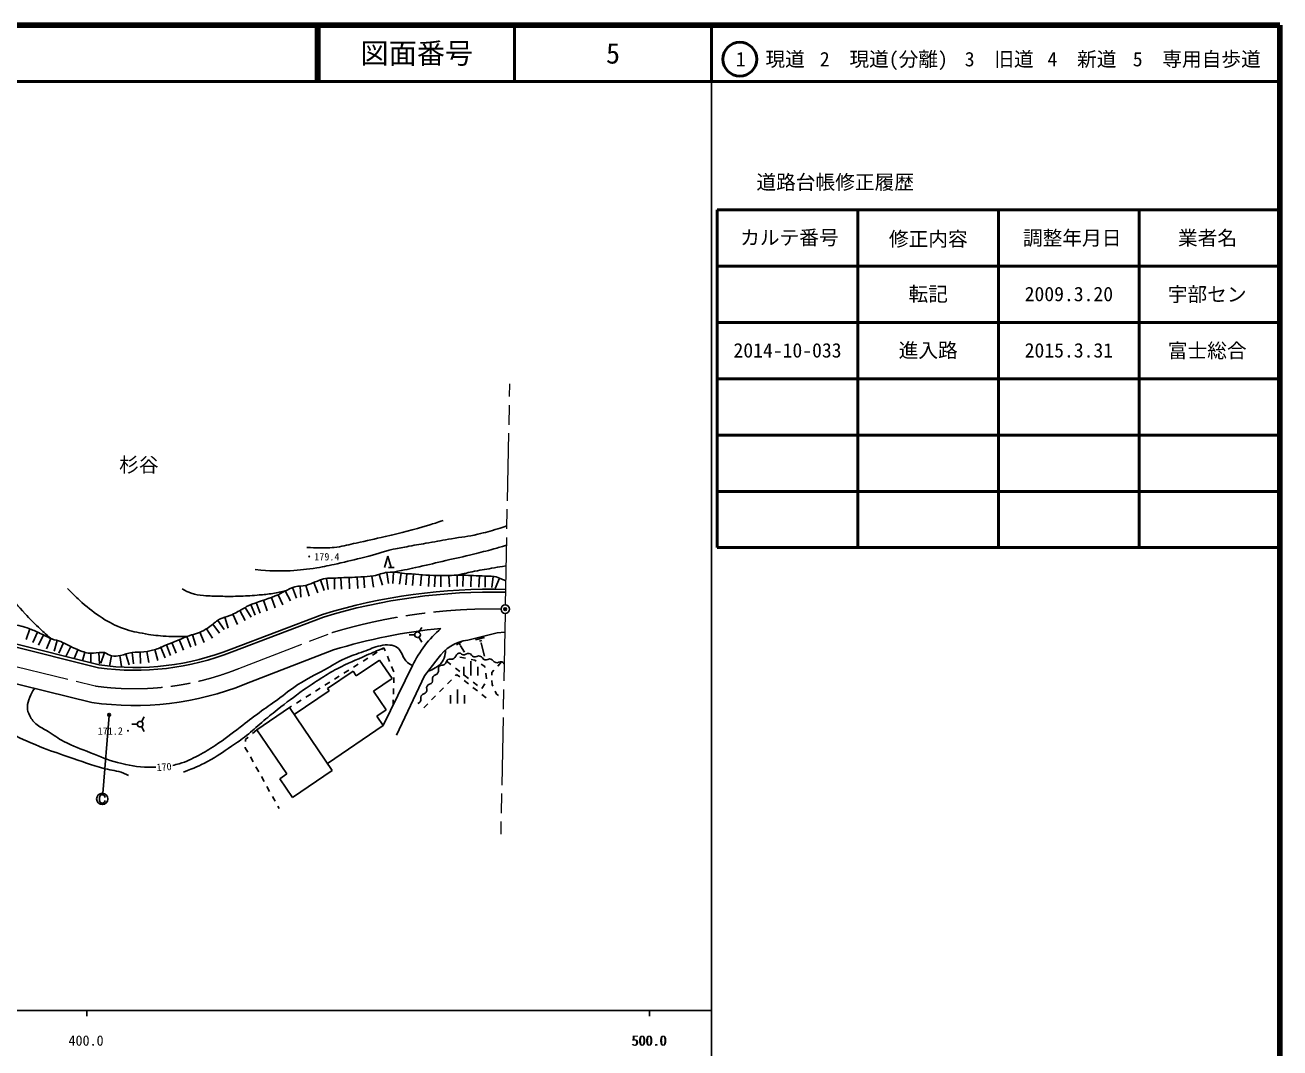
# Model space of a CAD drawing. Units: millimetres, scale not verified. Extents: x 40000 to 680000, y 20000 to 380000.
# Drawn here: x 457013 to 680000, y 198357 to 380000 of the extents above; entities that cross this region are included whole.
import ezdxf
from ezdxf.enums import TextEntityAlignment as Align

# ---------------------------------------------------------------- set-up
doc = ezdxf.new("R2010")
doc.units = ezdxf.units.MM
doc.header["$LTSCALE"] = 1000
doc.header["$PDMODE"] = 32
doc.header["$PDSIZE"] = 500
doc.linetypes.add('CHAIN', pattern=[18.5, 12, -1.5, 3.5, -1.5])
for name, color, linetype, lineweight in [('M-BGD', 7, 'Continuous', 25), ('M-BMK', 2, 'CHAIN', 13), ('M-BMK-SRVR', 3, 'Continuous', 25), ('M-STR-STRC', 7, 'Continuous', 25), ('M-TTL', 2, 'Continuous', 140), ('M-TTL-BAND', 7, 'Continuous', 25), ('M-TTL-FRAM', 2, 'Continuous', 50), ('M-TTL-LINE', 7, 'Continuous', 50)]:
    doc.layers.add(name, color=color, linetype=linetype, lineweight=lineweight)
doc.layers.add('M-OTRS', color=6, linetype='Continuous')
doc.layers.add('M-TTL-TXT', color=7, linetype='Continuous')
doc.styles.add('ＭＳ ゴシック', font='')
doc.styles.get('ＭＳ ゴシック').set_extended_font_data('MS Gothic')

msp = doc.modelspace()

# ---------------------------------------------------------------- linework, layer by layer
at = {"layer": 'M-BGD'}
for p, q in [((520872, 283692), (521472, 285692)), ((521472, 285692), (522072, 283692)), ((521572, 283692), (522572, 283692)), ((508304, 281008), (509032, 279145)), ((509494, 281481), (510168, 279598)), ((510589, 281743), (510851, 279761)), ((511991, 281798), (512022, 279798)), ((513146, 281844), (513240, 279847)), ((514592, 281901), (514664, 279903)), ((516023, 281961), (516127, 279964)), ((517230, 282032), (517350, 280036)), ((518654, 282159), (518924, 280178)), ((519922, 282443), (520499, 280528)), ((521310, 282798), (521615, 280821)), ((522457, 282848), (522374, 280849)), ((523826, 282692), (523556, 280710)), ((524846, 282578), (524683, 280585)), ((526015, 282497), (525869, 280502)), ((527440, 282389), (527295, 280395)), ((528833, 282299), (528727, 280302)), ((529861, 282254), (529792, 280256)), ((530890, 282232), (530881, 280232)), ((532329, 282264), (532406, 280265)), ((533773, 282311), (533802, 280311)), ((534856, 282309), (534825, 280309)), ((536296, 282260), (536201, 280263)), ((537744, 282188), (537652, 280190)), ((538772, 282155), (538751, 280156)), ((540205, 282100), (539984, 280113)), ((541320, 281785), (540552, 279938)), ((501977, 278847), (502818, 277032)), ((503243, 279501), (504172, 277730)), ((504551, 280100), (505246, 278224)), ((505888, 280377), (506025, 278382)), ((506927, 280506), (507474, 278583)), ((496133, 276570), (497167, 274858)), ((497151, 277075), (497910, 275225)), ((498093, 277436), (498769, 275554)), ((499404, 277878), (500033, 275980)), ((500778, 278355), (501479, 276482)), ((492507, 274839), (493097, 272928)), ((493615, 269168), (509864, 275353)), ((493796, 268702), (510025, 274880)), ((493914, 275369), (494761, 273557)), ((495171, 276018), (496122, 274259)), ((457880, 272756), (457187, 270880)), ((459213, 272206), (458412, 270373)), ((488072, 272169), (488843, 270324)), ((489232, 272793), (490316, 271112)), ((490374, 273621), (491568, 272017)), ((491235, 274271), (492391, 272639)), ((527004, 272166), (527504, 273032)), ((535683, 270760), (540877, 272078)), ((540877, 272078), (542257, 272193)), ((453754, 269964), (470083, 265879)), ((453873, 270449), (470179, 266370)), ((460300, 271689), (459392, 269907)), ((461601, 271060), (460815, 269221)), ((462696, 270724), (462184, 268791)), ((463863, 270290), (463001, 268486)), ((482119, 269919), (482877, 268068)), ((483102, 270324), (483871, 268478)), ((484389, 270862), (485151, 269013)), ((485777, 271416), (486475, 269542)), ((486757, 271741), (487328, 269825)), ((526254, 271733), (525254, 271733)), ((527004, 271300), (527504, 270434)), ((533705, 269950), (534560, 270480)), ((534158, 269935), (534371, 270067)), ((537069, 270854), (538674, 271261)), ((537773, 270606), (538174, 270707)), ((538025, 270243), (538126, 270268)), ((538075, 270255), (538674, 267897)), ((465124, 269636), (464245, 267855)), ((466370, 269076), (465715, 267487)), ((467626, 268619), (467189, 267118)), ((468716, 268445), (468712, 266737)), ((470143, 268570), (470212, 266571)), ((471144, 268549), (470493, 266658)), ((472388, 267979), (472017, 266151)), ((473854, 268046), (474155, 266069)), ((474933, 268298), (475496, 266379)), ((476015, 268570), (476283, 266588)), ((477461, 268627), (477512, 266627)), ((478661, 268757), (479013, 266789)), ((480067, 269106), (480627, 267186)), ((481117, 269483), (481898, 267642)), ((496079, 262946), (511823, 269026)), ((517908, 267593), (517063, 267058)), ((519599, 268661), (518754, 268127)), ((520785, 269410), (520444, 269195)), ((521009, 268856), (520785, 269410)), ((521761, 267003), (521385, 267930)), ((535276, 267560), (534296, 267760)), ((534370, 269771), (534424, 269804)), ((534397, 269787), (535103, 268648)), ((514527, 265456), (513682, 264921)), ((516218, 266524), (515372, 265990)), ((520005, 267244), (515867, 264437)), ((522251, 263934), (520005, 267244)), ((520654, 255600), (525864, 266249)), ((522513, 265150), (522137, 266076)), ((527990, 264443), (530412, 267543)), ((531911, 267059), (532695, 266439)), ((533480, 265818), (534264, 265198)), ((534971, 264517), (534971, 266017)), ((536221, 264517), (536221, 267017)), ((536933, 267223), (536256, 267361)), ((537193, 267057), (536933, 267223)), ((537471, 264517), (537471, 266017)), ((538713, 266084), (538035, 266518)), ((538740, 265890), (538713, 266084)), ((540340, 265432), (539959, 265016)), ((541693, 266905), (541016, 266169)), ((452236, 263783), (468891, 259693)), ((511146, 263319), (510300, 262784)), ((515306, 265265), (510754, 262177)), ((512836, 264387), (511991, 263853)), ((515867, 264437), (515306, 265265)), ((522251, 263934), (518940, 261688)), ((522523, 263164), (522555, 264163)), ((523029, 253901), (527990, 264443)), ((532775, 263731), (532072, 263020)), ((533693, 264660), (533478, 264442)), ((534240, 264232), (533693, 264660)), ((535814, 262998), (535027, 263615)), ((535049, 264578), (535833, 263958)), ((536618, 263338), (537402, 262718)), ((539019, 263910), (538880, 264900)), ((539959, 265016), (539966, 264580)), ((539983, 263580), (539995, 262880)), ((511035, 261763), (504828, 257553)), ((507764, 261182), (506919, 260648)), ((509455, 262250), (508610, 261716)), ((511035, 261763), (510754, 262177)), ((521186, 258378), (518940, 261688)), ((522461, 261165), (522492, 262164)), ((531369, 262309), (530666, 261598)), ((532586, 259498), (532586, 260998)), ((533836, 259498), (533836, 261998)), ((535086, 259498), (535086, 260998)), ((537388, 261764), (536601, 262381)), ((538174, 262179), (538719, 263017)), ((538962, 260530), (538175, 261147)), ((539995, 262880), (540121, 262609)), ((540545, 261703), (540778, 261207)), ((540778, 261207), (541140, 260936)), ((503986, 258794), (498193, 254865)), ((504383, 259045), (503986, 258794)), ((511565, 247622), (503986, 258794)), ((506074, 260113), (505228, 259579)), ((522398, 259166), (522429, 260165)), ((528557, 259465), (527854, 258754)), ((529963, 260887), (529260, 260176)), ((541940, 260337), (542014, 260281)), ((477702, 256280), (478202, 257146)), ((521186, 258378), (519531, 257255)), ((520654, 255600), (519531, 257255)), ((476952, 255847), (475952, 255847)), ((477702, 255414), (478202, 254548)), ((498193, 254865), (497438, 254209)), ((503526, 247003), (498193, 254865)), ((520654, 255600), (510723, 248863)), ((496185, 253122), (496175, 252781)), ((496683, 253554), (496185, 253122)), ((496147, 251781), (496143, 251660)), ((496143, 251660), (496572, 250893)), ((497059, 250020), (497546, 249146)), ((498033, 248273), (498520, 247400)), ((511565, 247622), (504531, 242850)), ((499008, 246526), (499495, 245653)), ((503526, 247003), (502285, 246161)), ((504531, 242850), (502285, 246161)), ((499982, 244780), (500469, 243907)), ((500956, 243033), (501444, 242160)), ((501931, 241287), (502178, 240843))]:
    msp.add_line(p, q, dxfattribs=at)
for centre in [(526754, 271733), (477452, 255847)]:
    msp.add_circle(centre, 500, dxfattribs=at)
for centre, radius, start, end in [((539917, 176232), 103578, 88.61982, 106.8669), ((539917, 176232), 103078, 88.61879, 106.85727), ((540302, 176301), 97000, 95.5562, 107.07329), ((544021, 257585), 20119, 130.6684, 154.48962), ((536537, 263433), 7377, 96.65193, 146.13901), ((476588, 312239), 46814, 262.01292, 291.56598), ((476588, 312239), 46314, 262.04556, 291.56989), ((532826, 268114), 725, 258.50467, 345.71031), ((534231, 267756), 725, 78.50467, 165.71031), ((534956, 268901), 725, 216.77628, 303.98192), ((535767, 267699), 725, 36.77628, 123.98192), ((536966, 268510), 725, 211.37905, 298.58469), ((537660, 267237), 725, 31.37905, 118.58469), ((538898, 267992), 725, 211.37905, 298.58469), ((529757, 265335), 725, 284.93779, 12.14343), ((531174, 265640), 725, 104.93779, 192.14343), ((531132, 267051), 725, 258.50467, 345.71031), ((532537, 266693), 725, 78.50467, 165.71031), ((539592, 266719), 725, 31.37905, 118.58469), ((540830, 267474), 725, 211.37905, 298.58469), ((541523, 266200), 725, 31.37905, 118.58469), ((528713, 263629), 725, 284.93779, 12.14343), ((530130, 263934), 725, 104.93779, 192.14343), ((476402, 312158), 53000, 261.85326, 291.79448), ((528043, 260522), 725, 104.93779, 192.14343), ((527669, 261923), 725, 284.93779, 12.14343), ((529087, 262228), 725, 104.93779, 192.14343), ((526625, 260217), 725, 284.93779, 12.14343)]:
    msp.add_arc(centre, radius, start, end, dxfattribs=at)
for points, knots in [([(425649, 291424), (426218, 291201), (426465, 291131), (426878, 290781), (427161, 290541), (427223, 290302), (427521, 290082), (427851, 289838), (428102, 289813), (428472, 289635), (428978, 289391), (429290, 289303), (429758, 288992), (430761, 288323), (431189, 287768), (432050, 286923), (432874, 286115), (433225, 285546), (434104, 284799), (435099, 283953), (435761, 283612), (436816, 282842), (438409, 281680), (439315, 281047), (440883, 279851), (441501, 279380), (441800, 279051), (442448, 278621), (443067, 278210), (443446, 278029), (444097, 277671), (445005, 277172), (445488, 276835), (446445, 276441), (447520, 275999), (448179, 275913), (449290, 275570), (450081, 275325), (450518, 275169), (451314, 274937), (451674, 274832), (451899, 274838), (452241, 274684), (452632, 274509), (452826, 274361), (453190, 274136), (453540, 273920), (453691, 273711), (454076, 273567), (454743, 273316), (455193, 273509), (455889, 273356), (456479, 273227), (456804, 273129), (457376, 272934), (458173, 272663), (458607, 272472), (459379, 272133), (460323, 271718), (460804, 271378), (461761, 270995), (462372, 270750), (462766, 270761), (463374, 270510), (464215, 270161), (464632, 269851), (465462, 269476), (466111, 269183), (466476, 269016), (467148, 268781), (467552, 268639), (467781, 268556), (468203, 268485), (468959, 268360), (469397, 268568), (470164, 268570), (470547, 268571), (470773, 268644), (471144, 268549), (471662, 268416), (471859, 268056), (472388, 267979), (473000, 267891), (473358, 267970), (473969, 268064), (474783, 268189), (475202, 268443), (476015, 268570), (476834, 268697), (477313, 268563), (478134, 268675), (478945, 268786), (479394, 268905), (480179, 269139), (480962, 269372), (481362, 269612), (482119, 269919), (483550, 270499), (484337, 270861), (485777, 271416), (486939, 271864), (487690, 271895), (488771, 272513), (489631, 273004), (490039, 273396), (490848, 273967), (491137, 274172), (491269, 274337), (491586, 274495), (492267, 274833), (492721, 274849), (493420, 275148), (494341, 275543), (494824, 275837), (495708, 276308), (496080, 276506), (496251, 276686), (496636, 276856), (498477, 277668), (499612, 277866), (501475, 278627), (502853, 279190), (503513, 279782), (504933, 280230), (505683, 280466), (506168, 280299), (506927, 280506), (507593, 280688), (507938, 280878), (508587, 281115), (509163, 281325), (509464, 281516), (510062, 281650), (511028, 281866), (511602, 281762), (512590, 281816), (514192, 281904), (515092, 281899), (516694, 282000), (517575, 282056), (518073, 282062), (518944, 282203), (519929, 282363), (520434, 282701), (521425, 282812), (522789, 282965), (523561, 282661), (524930, 282572), (527041, 282435), (528221, 282296), (530335, 282240), (531884, 282200), (532751, 282318), (534301, 282314), (535840, 282310), (536701, 282227), (538239, 282166), (539082, 282133), (539563, 282198), (540397, 282074), (540902, 281999), (541162, 281846), (541633, 281650), (541954, 281516), (542065, 281467), (542442, 281280)], [0, 0, 0, 0, 1, 1, 1, 2, 2, 2, 3, 3, 3, 4, 4, 4, 5, 5, 5, 6, 6, 6, 7, 7, 7, 8, 8, 8, 9, 9, 9, 10, 10, 10, 11, 11, 11, 12, 12, 12, 13, 13, 13, 14, 14, 14, 15, 15, 15, 16, 16, 16, 17, 17, 17, 18, 18, 18, 19, 19, 19, 20, 20, 20, 21, 21, 21, 22, 22, 22, 23, 23, 23, 24, 24, 24, 25, 25, 25, 26, 26, 26, 27, 27, 27, 28, 28, 28, 29, 29, 29, 30, 30, 30, 31, 31, 31, 32, 32, 32, 33, 33, 33, 34, 34, 34, 35, 35, 35, 36, 36, 36, 37, 37, 37, 38, 38, 38, 39, 39, 39, 40, 40, 40, 41, 41, 41, 42, 42, 42, 43, 43, 43, 44, 44, 44, 45, 45, 45, 46, 46, 46, 47, 47, 47, 48, 48, 48, 49, 49, 49, 50, 50, 50, 51, 51, 51, 52, 52, 52, 53, 53, 53, 54, 54, 54, 55, 55, 55, 55]), ([(542641, 291053), (541869, 290802), (541663, 290741), (541034, 290550), (539647, 290131), (538868, 289898), (537457, 289575), (535664, 289164), (534627, 289095), (532814, 288780), (531219, 288502), (530327, 288339), (528732, 288058), (527363, 287816), (526594, 287695), (525228, 287443), (524139, 287243), (523525, 287149), (522446, 286901), (520450, 286443), (519371, 286035), (517388, 285529), (515468, 285038), (514392, 284761), (512456, 284336), (511051, 284028), (510266, 283831), (508843, 283614), (507006, 283334), (505967, 283206), (504111, 283108), (501693, 282980), (500806, 283079), (497915, 283289)], [0, 0, 0, 0, 1, 1, 1, 2, 2, 2, 3, 3, 3, 4, 4, 4, 5, 5, 5, 6, 6, 6, 7, 7, 7, 8, 8, 8, 9, 9, 9, 10, 10, 10, 11, 11, 11, 11]), ([(507109, 287227), (508131, 287192), (508408, 287189), (509241, 287190), (510469, 287192), (511167, 287128), (512384, 287299), (513754, 287491), (514500, 287728), (515852, 288021), (517873, 288460), (519008, 288695), (521019, 289177), (524067, 289909), (525799, 290249), (528786, 291201), (529764, 291512), (530098, 291609), (531279, 292032)], [0, 0, 0, 0, 1, 1, 1, 2, 2, 2, 3, 3, 3, 4, 4, 4, 5, 5, 5, 6, 6, 6, 6]), ([(450157, 285615), (450816, 284137), (451022, 283699), (451680, 282524), (452446, 281157), (452943, 280425), (453875, 279165), (454999, 277646), (455727, 276868), (456999, 275470), (457890, 274491), (458412, 273962), (459373, 273051), (460220, 272248), (460517, 271989), (461601, 271060)], [0, 0, 0, 0, 1, 1, 1, 2, 2, 2, 3, 3, 3, 4, 4, 4, 5, 5, 5, 5]), ([(522457, 282848), (524673, 283286), (525251, 283402), (527034, 283794), (528903, 284206), (529939, 284482), (531803, 284914), (533707, 285356), (534782, 285566), (536680, 286034), (538096, 286383), (538888, 286585), (540293, 286974), (541185, 287221), (541471, 287301), (542571, 287624)], [0, 0, 0, 0, 1, 1, 1, 2, 2, 2, 3, 3, 3, 4, 4, 4, 5, 5, 5, 5]), ([(533773, 282311), (535270, 282663), (535671, 282755), (536897, 283000), (538260, 283272), (539032, 283377), (540401, 283614), (541220, 283755), (541476, 283800), (542497, 283974)], [0, 0, 0, 0, 1, 1, 1, 2, 2, 2, 3, 3, 3, 3]), ([(464553, 279967), (465709, 278755), (466065, 278405), (467107, 277483), (468436, 276307), (469212, 275668), (470711, 274719), (472105, 273836), (472936, 273386), (474490, 272829), (475972, 272298), (476858, 272158), (478408, 271885), (479831, 271635), (480641, 271557), (482082, 271465), (483523, 271373), (484031, 271383), (485777, 271416)], [0, 0, 0, 0, 1, 1, 1, 2, 2, 2, 3, 3, 3, 4, 4, 4, 5, 5, 5, 6, 6, 6, 6]), ([(484917, 279885), (485608, 279475), (485867, 279342), (486525, 279109), (487353, 278817), (487864, 278802), (488737, 278707), (489887, 278582), (490539, 278589), (491695, 278564), (492929, 278537), (493621, 278530), (494855, 278564), (496192, 278600), (496940, 278656), (498273, 278765), (499229, 278842), (499765, 278885), (500714, 279023), (501709, 279168), (502047, 279242), (503243, 279501)], [0, 0, 0, 0, 1, 1, 1, 2, 2, 2, 3, 3, 3, 4, 4, 4, 5, 5, 5, 6, 6, 6, 7, 7, 7, 7]), ([(428106, 275247), (428660, 273633), (428871, 273056), (429619, 271784), (430426, 270414), (431079, 269772), (432141, 268589), (433407, 267180), (434154, 266412), (435604, 265194), (436939, 264072), (437834, 263637), (439286, 262672), (441082, 261478), (442080, 260794), (443926, 259679), (446010, 258421), (447202, 257754), (449356, 256620), (451071, 255717), (452072, 255288), (453828, 254468), (456065, 253423), (457309, 252814), (459594, 251879), (461543, 251081), (462680, 250750), (464671, 250063), (467198, 249191), (468601, 248657), (471177, 247945), (472467, 247589), (473266, 247641), (474506, 247138), (474866, 246992), (475006, 246945), (475414, 246735)], [0, 0, 0, 0, 1, 1, 1, 2, 2, 2, 3, 3, 3, 4, 4, 4, 5, 5, 5, 6, 6, 6, 7, 7, 7, 8, 8, 8, 9, 9, 9, 10, 10, 10, 11, 11, 11, 12, 12, 12, 12]), ([(525864, 266249), (525313, 266535), (525076, 266677), (524685, 267083), (524217, 267569), (524206, 268023), (523836, 268587), (523596, 268955), (523498, 269215), (523143, 269473), (522707, 269789), (522368, 269856), (521832, 269897), (521185, 269947), (520809, 269919), (520174, 269782), (518960, 269518), (518335, 269167), (517167, 268741), (515883, 268272), (515129, 268088), (513891, 267507), (512414, 266815), (511657, 266290), (510229, 265503), (508381, 264484), (507284, 264017), (505506, 262881), (504009, 261925), (503284, 261225), (501844, 260183), (500580, 259268), (499844, 258794), (498587, 257870), (497262, 256896), (496552, 256308), (495233, 255326), (493518, 254049), (492610, 253255), (490819, 252088), (489677, 251343), (489027, 250934), (487812, 250314), (486509, 249649), (485792, 249199), (484381, 248811), (483980, 248701), (483610, 248609), (483259, 248533)], [0, 0, 0, 0, 1, 1, 1, 2, 2, 2, 3, 3, 3, 4, 4, 4, 5, 5, 5, 6, 6, 6, 7, 7, 7, 8, 8, 8, 9, 9, 9, 10, 10, 10, 11, 11, 11, 12, 12, 12, 13, 13, 13, 14, 14, 14, 15, 15, 15, 16, 16, 16, 16]), ([(485172, 247346), (487204, 248128), (487836, 248381), (489451, 249235), (491186, 250153), (492060, 250840), (493691, 251933), (494749, 252643), (495342, 253043), (496351, 253822), (497466, 254684), (498006, 255271), (499088, 256174), (500148, 257058), (500735, 257562), (501825, 258410), (503629, 259813), (504639, 260603), (506509, 261918), (507708, 262761), (508390, 263219), (509631, 263999), (510728, 264690), (511330, 265105), (512484, 265695), (514481, 266717), (515653, 267184), (517707, 268086), (518905, 268611), (519290, 268780), (520785, 269410)], [0, 0, 0, 0, 1, 1, 1, 2, 2, 2, 3, 3, 3, 4, 4, 4, 5, 5, 5, 6, 6, 6, 7, 7, 7, 8, 8, 8, 9, 9, 9, 10, 10, 10, 10]), ([(528630, 265263), (529202, 265421), (529448, 265558), (529913, 265855), (530932, 266504), (531553, 267190), (531683, 268392), (531708, 268629), (531737, 268752), (531699, 269001)], [0, 0, 0, 0, 1, 1, 1, 2, 2, 2, 3, 3, 3, 3]), ([(480232, 248199), (479846, 248190), (479435, 248190), (478985, 248194), (476799, 248213), (475571, 248502), (473453, 249042), (471515, 249537), (470494, 250039), (468634, 250777), (466772, 251516), (465695, 251868), (463912, 252782), (462755, 253374), (462203, 253872), (461098, 254555), (460333, 255027), (459828, 255181), (459132, 255750), (458514, 256254), (458205, 256622), (457840, 257330), (457554, 257886), (457405, 258248), (457416, 258872), (457429, 259588), (457621, 259978), (457879, 260646), (458125, 261283), (458262, 261518), (458673, 262202)], [0, 0, 0, 0, 1, 1, 1, 2, 2, 2, 3, 3, 3, 4, 4, 4, 5, 5, 5, 6, 6, 6, 7, 7, 7, 8, 8, 8, 9, 9, 9, 10, 10, 10, 10])]:
    msp.add_open_spline(points, degree=3, knots=knots, dxfattribs=at)
at = {"layer": 'M-BMK'}
for p, q in [((542355, 277030), (543155, 316272)), ((542325, 275530), (541525, 236288)), ((494982, 265739), (510841, 271862)), ((452951, 266697), (469461, 262642))]:
    msp.add_line(p, q, dxfattribs=at)
for centre, radius, start, end in [((540302, 176301), 100000, 89.26188, 107.13438), ((476402, 312158), 50000, 262.02048, 291.81461)]:
    msp.add_arc(centre, radius, start, end, dxfattribs=at)
at = {"layer": 'M-BMK-SRVR'}
msp.add_circle((542340, 276280), 750, dxfattribs=at)
msp.add_point((542340, 276280), dxfattribs=at)
at = {"layer": 'M-OTRS'}
msp.add_point((542340, 276280), dxfattribs=at)
at = {"layer": 'M-STR-STRC'}
for p, q in [((471934, 257368), (470809, 243564)), ((470228, 242817), (470228, 242317))]:
    msp.add_line(p, q, dxfattribs=at)
for centre, radius in [((471947, 257518), 150), ((471947, 257518), 120), ((471947, 257518), 90), ((471947, 257518), 60), ((471947, 257518), 30), ((470728, 242567), 1000)]:
    msp.add_circle(centre, radius, dxfattribs=at)
for centre, start, end in [((470728, 242817), 0, 180), ((470728, 242317), 180, 0)]:
    msp.add_arc(centre, 500, start, end, dxfattribs=at)
msp.add_point((471947, 257518), dxfattribs=at)
at = {"layer": 'M-TTL'}
for p, q in [((680000, 380000), (40000, 380000)), ((680000, 20000), (680000, 380000))]:
    msp.add_line(p, q, dxfattribs=at)
at = {"layer": 'M-TTL-BAND'}
for p, q in [((579000, 20000), (579000, 370000)), ((40000, 205000), (579000, 205000)), ((468000, 205000), (468000, 204000)), ((568000, 205000), (568000, 204000))]:
    msp.add_line(p, q, dxfattribs=at)
at = {"layer": 'M-TTL-FRAM'}
for p, q in [((580000, 347197), (580000, 287197)), ((580000, 347197), (680000, 347197)), ((580000, 287197), (680000, 287197))]:
    msp.add_line(p, q, dxfattribs=at)
at = {"layer": 'M-TTL-LINE'}
for p, q in [((508747, 380000), (508747, 370000)), ((509247, 380000), (509247, 370000)), ((543997, 380000), (543997, 370000)), ((579000, 380000), (579000, 370000)), ((40000, 370000), (680000, 370000)), ((605000, 347197), (605000, 287197)), ((630000, 347197), (630000, 287197)), ((655000, 347197), (655000, 287197)), ((580000, 337197), (680000, 337197)), ((580000, 327197), (680000, 327197)), ((580000, 317197), (680000, 317197)), ((580000, 307197), (680000, 307197)), ((580000, 297197), (680000, 297197))]:
    msp.add_line(p, q, dxfattribs=at)
msp.add_circle((584031, 373958), 3000, dxfattribs=at)

# ---------------------------------------------------------------- texts
at = {"layer": 'M-BGD', "style": 'ＭＳ ゴシック'}
msp.add_text('杉谷', height=2566, dxfattribs=at).set_placement((477236, 301909), align=Align.MIDDLE_CENTER)
msp.add_text('・179.4', height=1320, dxfattribs=at).set_placement((506595, 285587), align=Align.MIDDLE_LEFT)
msp.add_text('171.2・', height=1320, dxfattribs=at).set_placement((476199, 254633), align=Align.MIDDLE_RIGHT)
msp.add_text('170', height=1320, rotation=4.574, dxfattribs=at).set_placement((481700, 248262), align=Align.MIDDLE_CENTER)
at = {"layer": 'M-TTL-BAND', "style": 'ＭＳ ゴシック'}
for s, p in [('400.0', (467844, 198195)), ('500.0', (567844, 198195)), ('500.0', (568000, 198195))]:
    msp.add_text(s, height=1833, dxfattribs=at).set_placement(p, align=Align.BOTTOM_CENTER)
at = {"layer": 'M-TTL-TXT', "style": 'ＭＳ ゴシック'}
for s, height, p in [('図面番号', 3666, (526622, 375000)), ('5', 3666, (561497, 375000)), ('1\u3000現道', 2566, (589448, 373958)), ('2\u3000現道(分離)', 2566, (609619, 373958)), ('3\u3000旧道', 2566, (630121, 373958)), ('4\u3000新道', 2566, (644824, 373958)), ('5\u3000専用自歩道', 2566, (665228, 373958)), ('道路台帳修正履歴', 2566, (600968, 352113)), ('カルテ番号', 2566, (592839, 342277)), ('修正内容', 2566, (617509, 342023)), ('調整年月日', 2566, (643089, 342197)), ('業者名', 2566, (667134, 342197)), ('転記', 2566, (617500, 332245)), ('2009.3.20', 2566, (642500, 332245)), ('宇部セン', 2566, (667077, 332189)), ('2014-10-033', 2566, (592500, 322245)), ('進入路', 2566, (617500, 322245)), ('2015.3.31', 2566, (642500, 322245)), ('富士総合', 2566, (667077, 322189))]:
    msp.add_text(s, height=height, dxfattribs=at).set_placement(p, align=Align.MIDDLE_CENTER)

doc.saveas('drawing.dxf')
